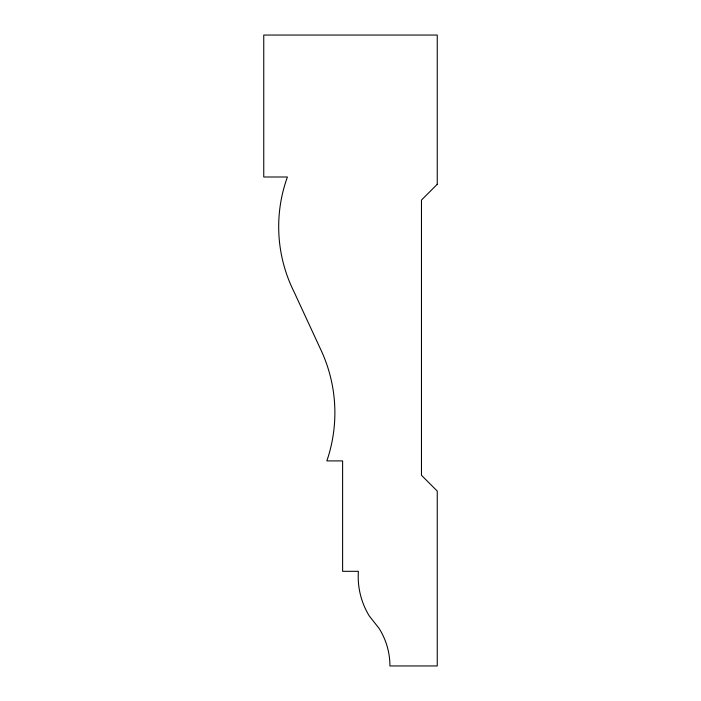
<?xml version="1.0" encoding="UTF-8"?>
<svg xmlns="http://www.w3.org/2000/svg" width="701" height="701" viewBox="0 0 701 701"><rect width="100%" height="100%" fill="white"/><g stroke="black" fill="none" stroke-linecap="round" stroke-linejoin="round"><path stroke-width="1.05" d="M437.249 184.284L421.476 200.057L421.476 475.287L437.249 491.059L437.249 665.95L389.931 665.95A70.293 70.293 0 0 0 379.048 628.368L369.225 615.881A75.463 75.463 0 0 1 358.386 571.315L342.614 571.315L342.614 460.907L326.841 460.907A148.323 148.323 0 0 0 320.226 348.458L294.096 291.949A145.931 145.931 0 0 1 287.41 177.002L263.751 177.002L263.751 35.05L437.249 35.05L437.249 184.284"/></g></svg>
